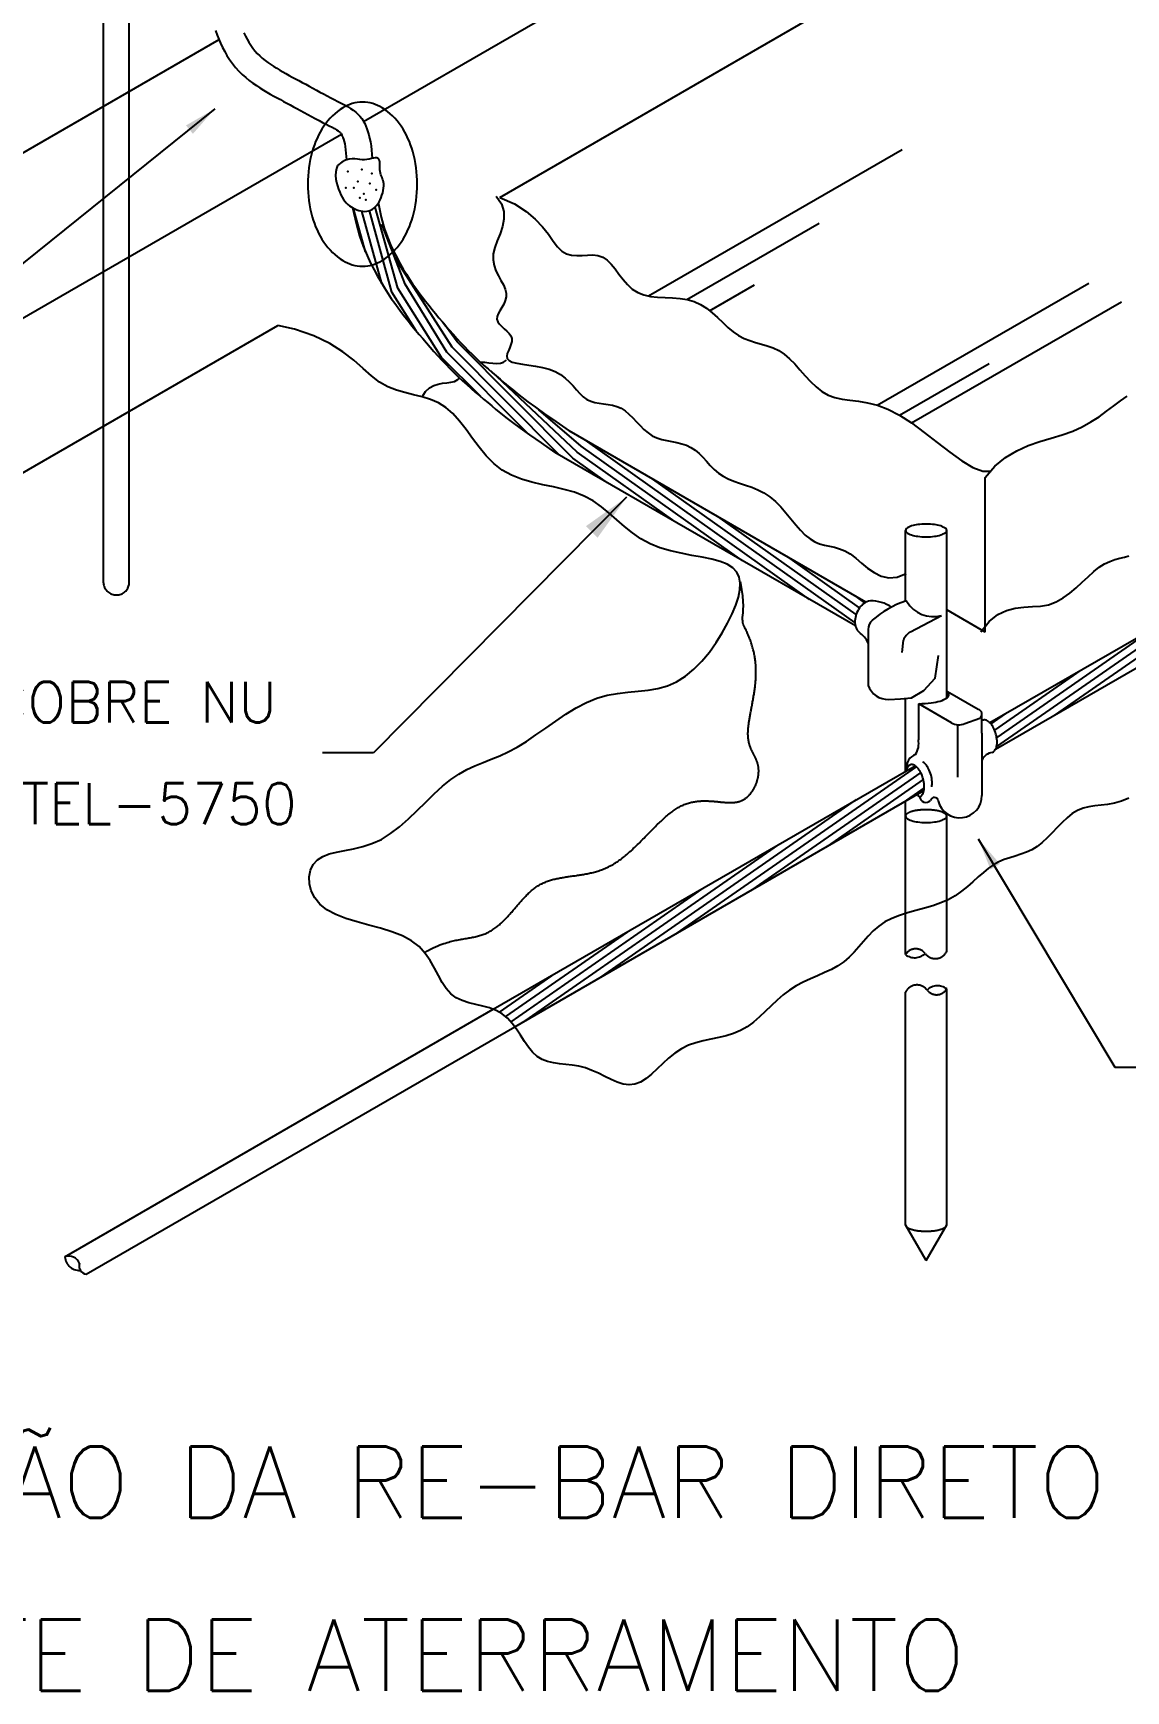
# Model space of a CAD drawing. Header units: millimetres. Extents: x -5802.3 to -5786.5, y -4437.4 to -4416.9.
# Drawn here: x -5796.26 to -5790.89, y -4437.36 to -4429.21 of the extents above; entities that cross this region are included whole.
import ezdxf
from ezdxf.enums import TextEntityAlignment as Align

# ---------------------------------------------------------------- set-up
doc = ezdxf.new("R2010")
doc.units = ezdxf.units.MM
doc.header["$LTSCALE"] = 10
doc.linetypes.add('DASHEDX2', pattern=[1.5, 1, -0.5])
doc.layers.add('Termotécnica', color=7, linetype='Continuous')
doc.styles.add('r140', font='romans.shx')
doc.styles.add('r80', font='romans.shx')

msp = doc.modelspace()

# ---------------------------------------------------------------- linework, layer by layer
at = {"layer": 'Termotécnica', "color": 2}
for p, q in [((-5794.6367, -4429.6412), (-5792.4225, -4428.3628)), ((-5793.9661, -4430.0144), (-5792.4225, -4429.1232)), ((-5796.3278, -4429.8052), (-5795.3471, -4429.239)), ((-5795.3681, -4429.5798), (-5798.4098, -4432.0242)), ((-5797.3056, -4431.1821), (-5794.7455, -4429.704)), ((-5797.3056, -4431.9425), (-5795.0585, -4430.6451)), ((-5791.5816, -4432.1515), (-5791.5816, -4431.3911)), ((-5793.3438, -4431.4888), (-5794.5886, -4432.7443)), ((-5791.9727, -4431.9991), (-5791.9727, -4431.6521)), ((-5791.7701, -4432.4754), (-5791.7701, -4431.6521)), ((-5791.9489, -4432.1504), (-5791.7956, -4432.0699)), ((-5791.5816, -4432.1515), (-5791.7701, -4432.0426)), ((-5792.1564, -4432.1387), (-5792.1564, -4432.4136)), ((-5791.9898, -4432.2516), (-5791.9831, -4432.1916)), ((-5791.9727, -4432.836), (-5791.9727, -4432.4776)), ((-5791.9096, -4432.5036), (-5791.9096, -4432.6806)), ((-5791.7469, -4432.5969), (-5791.9069, -4432.5036)), ((-5791.6151, -4432.532), (-5791.766, -4432.446)), ((-5791.6816, -4432.6014), (-5791.6072, -4432.5742)), ((-5791.5971, -4432.6483), (-5791.5971, -4432.5591)), ((-5791.7169, -4432.6073), (-5791.7169, -4432.865)), ((-5791.5971, -4432.6483), (-5791.5971, -4432.9543)), ((-5794.5886, -4432.7443), (-5794.8386, -4432.7443)), ((-5791.9727, -4433.0562), (-5791.9727, -4432.9826)), ((-5791.6151, -4433.1675), (-5790.9438, -4434.2898)), ((-5790.9438, -4434.2898), (-5790.6938, -4434.2898))]:
    msp.add_line(p, q, dxfattribs=at)
at = {"layer": 'Termotécnica', "color": 1, "linetype": 'DASHEDX2'}
for p, q in [((-5795.7896, -4431.9201), (-5795.7896, -4428.9943)), ((-5795.9154, -4431.91), (-5795.9154, -4429.0513)), ((-5791.9727, -4433.7369), (-5791.9727, -4433.0562)), ((-5791.7701, -4433.7208), (-5791.7701, -4433.0562)), ((-5791.9727, -4435.0653), (-5791.9727, -4433.9217)), ((-5791.7701, -4435.0653), (-5791.7701, -4433.9056)), ((-5796.1051, -4435.2219), (-5793.9991, -4434.0059)), ((-5795.9998, -4435.3077), (-5793.8938, -4434.0918)), ((-5791.8714, -4435.241), (-5791.9727, -4435.0653)), ((-5791.8714, -4435.241), (-5791.7701, -4435.0653))]:
    msp.add_line(p, q, dxfattribs=at)
at = {"layer": 'Termotécnica', "color": 1}
for p, q in [((-5793.236, -4430.4993), (-5791.9898, -4429.7798)), ((-5794.6272, -4430.2816), (-5794.6855, -4430.0685)), ((-5794.4677, -4430.4615), (-5794.5801, -4430.0625)), ((-5794.547, -4430.4383), (-5794.6444, -4430.0822)), ((-5794.4981, -4430.4807), (-5794.6078, -4430.0798)), ((-5794.4314, -4430.4417), (-5794.5461, -4430.1462)), ((-5793.0469, -4430.5165), (-5792.3974, -4430.1414)), ((-5794.2019, -4430.7505), (-5794.4809, -4430.3129)), ((-5794.2529, -4430.8012), (-5794.4677, -4430.4615)), ((-5794.2274, -4430.7759), (-5794.4314, -4430.4417)), ((-5792.9357, -4430.5716), (-5792.7155, -4430.4444)), ((-5792.1112, -4431.0365), (-5791.0719, -4430.4364)), ((-5794.378, -4430.6706), (-5794.4981, -4430.4807)), ((-5791.943, -4431.1235), (-5790.911, -4430.5276)), ((-5794.1764, -4430.7252), (-5794.2419, -4430.635)), ((-5794.061, -4430.9941), (-5794.2529, -4430.8012)), ((-5793.8295, -4431.1759), (-5794.2274, -4430.7759)), ((-5793.6745, -4431.2807), (-5794.2019, -4430.7505)), ((-5793.6083, -4431.2963), (-5794.1764, -4430.7252)), ((-5793.5874, -4431.267), (-5794.0098, -4430.869)), ((-5792.0015, -4431.0854), (-5791.5609, -4430.831)), ((-5793.5666, -4431.2377), (-5793.7753, -4431.0585)), ((-5792.4441, -4431.9911), (-5793.5458, -4431.2083)), ((-5793.1069, -4431.6084), (-5793.5874, -4431.267)), ((-5792.7755, -4431.7997), (-5793.5666, -4431.2377)), ((-5793.4383, -4431.4171), (-5793.6083, -4431.2963)), ((-5792.2214, -4432.1051), (-5793.2144, -4431.3997)), ((-5792.2153, -4432.0654), (-5792.883, -4431.591)), ((-5789.9948, -4431.6941), (-5791.24, -4432.5596)), ((-5792.1987, -4432.033), (-5792.5516, -4431.7824)), ((-5790.3667, -4431.9088), (-5791.5251, -4432.714)), ((-5792.1727, -4432.0074), (-5792.2202, -4431.9737)), ((-5790.7386, -4432.1235), (-5791.5245, -4432.6698)), ((-5791.1104, -4432.3382), (-5791.5348, -4432.6331)), ((-5791.4823, -4432.5529), (-5791.553, -4432.602)), ((-5791.9197, -4432.8131), (-5793.0994, -4433.6331)), ((-5791.8979, -4432.8417), (-5792.7275, -4433.4184)), ((-5791.8851, -4432.8766), (-5792.3556, -4433.2037)), ((-5791.8809, -4432.9175), (-5791.9838, -4432.989)), ((-5792.2153, -4432.9748), (-5793.4712, -4433.8478)), ((-5792.5979, -4433.1969), (-5793.8431, -4434.0625)), ((-5792.9698, -4433.4116), (-5793.913, -4434.0673)), ((-5793.3416, -4433.6263), (-5793.9387, -4434.0414)), ((-5793.7135, -4433.841), (-5793.9701, -4434.0194))]:
    msp.add_line(p, q, dxfattribs=at)
at = {"layer": 'Termotécnica', "color": 3}
for p, q in [((-5792.1672, -4432.0043), (-5793.6254, -4431.1624)), ((-5792.2193, -4432.1209), (-5793.6967, -4431.2679)), ((-5791.558, -4432.5966), (-5789.4551, -4431.3824)), ((-5791.5299, -4432.727), (-5789.3532, -4431.4703)), ((-5793.9991, -4434.0059), (-5791.9256, -4432.8088)), ((-5793.8938, -4434.0918), (-5791.8826, -4432.9306))]:
    msp.add_line(p, q, dxfattribs=at)
for points in [[(-5795.3646, -4429.1937), (-5795.3561, -4429.2168), (-5795.3478, -4429.2373), (-5795.3391, -4429.2573), (-5795.3297, -4429.2773), (-5795.3193, -4429.2974), (-5795.308, -4429.3173), (-5795.2954, -4429.337), (-5795.2816, -4429.3565), (-5795.2664, -4429.3754), (-5795.2502, -4429.3934), (-5795.2333, -4429.4101), (-5795.2161, -4429.4255), (-5795.1987, -4429.4397), (-5795.1812, -4429.453), (-5795.1637, -4429.4653), (-5795.1463, -4429.4767), (-5795.129, -4429.4875), (-5795.112, -4429.4976), (-5795.0952, -4429.5072), (-5795.0785, -4429.5165), (-5795.062, -4429.5254), (-5795.0457, -4429.5341), (-5795.0295, -4429.5426), (-5795.0133, -4429.5512), (-5794.9972, -4429.5598), (-5794.9808, -4429.5687), (-5794.9639, -4429.5779), (-5794.9466, -4429.5874), (-5794.9289, -4429.5972), (-5794.911, -4429.607), (-5794.8927, -4429.6169), (-5794.8743, -4429.6268), (-5794.8557, -4429.6365), (-5794.8377, -4429.6458), (-5794.8207, -4429.6544), (-5794.8052, -4429.6624), (-5794.7912, -4429.6699), (-5794.7791, -4429.6767), (-5794.769, -4429.6828), (-5794.7613, -4429.6881), (-5794.756, -4429.6922), (-5794.7524, -4429.6954), (-5794.7498, -4429.6982), (-5794.7475, -4429.701), (-5794.7454, -4429.7043), (-5794.7431, -4429.7083), (-5794.7406, -4429.7136), (-5794.738, -4429.7205), (-5794.7351, -4429.729), (-5794.7322, -4429.7393), (-5794.7293, -4429.7516), (-5794.7267, -4429.7637)], [(-5795.2247, -4429.2055), (-5795.2171, -4429.2217), (-5795.209, -4429.2373), (-5795.2004, -4429.2524), (-5795.1912, -4429.2669), (-5795.1813, -4429.2808), (-5795.1707, -4429.294), (-5795.1593, -4429.3066), (-5795.1472, -4429.3186), (-5795.1344, -4429.3301), (-5795.1211, -4429.341), (-5795.1073, -4429.3514), (-5795.093, -4429.3614), (-5795.0785, -4429.371), (-5795.0637, -4429.3802), (-5795.0487, -4429.3891), (-5795.0336, -4429.3978), (-5795.0182, -4429.4063), (-5795.0026, -4429.4147), (-5794.9868, -4429.4231), (-5794.9707, -4429.4316), (-5794.9544, -4429.4403), (-5794.9377, -4429.4492), (-5794.9207, -4429.4584), (-5794.9035, -4429.4678), (-5794.8861, -4429.4774), (-5794.8685, -4429.4871), (-5794.8508, -4429.4968), (-5794.8331, -4429.5064), (-5794.8155, -4429.5158), (-5794.7979, -4429.525), (-5794.7806, -4429.5339), (-5794.7635, -4429.5426), (-5794.7469, -4429.5512), (-5794.7308, -4429.5597), (-5794.7155, -4429.5683), (-5794.7011, -4429.5771), (-5794.6877, -4429.5862), (-5794.6754, -4429.5957), (-5794.6644, -4429.6056), (-5794.6546, -4429.6161), (-5794.6458, -4429.6272), (-5794.6381, -4429.6388), (-5794.6312, -4429.6511), (-5794.6252, -4429.6641), (-5794.6198, -4429.6778), (-5794.615, -4429.6922), (-5794.6107, -4429.7076), (-5794.6067, -4429.7239), (-5794.603, -4429.7415), (-5794.5995, -4429.7606)], [(-5794.7267, -4429.7637), (-5794.7205, -4429.8307)], [(-5794.5995, -4429.7606), (-5794.5937, -4429.823)], [(-5794.6893, -4430.0666), (-5794.6887, -4430.0701), (-5794.6731, -4430.1418), (-5794.6561, -4430.203), (-5794.6381, -4430.2552), (-5794.6197, -4430.2996), (-5794.6018, -4430.3375), (-5794.5847, -4430.3713), (-5794.5677, -4430.4026), (-5794.5508, -4430.4321), (-5794.5339, -4430.4598), (-5794.517, -4430.4861), (-5794.5002, -4430.511), (-5794.4835, -4430.5347), (-5794.4668, -4430.5576), (-5794.45, -4430.58), (-5794.4331, -4430.602), (-5794.416, -4430.6238), (-5794.3987, -4430.6454), (-5794.3812, -4430.6668), (-5794.3636, -4430.688), (-5794.3458, -4430.709), (-5794.3277, -4430.73), (-5794.3095, -4430.751), (-5794.2909, -4430.7721), (-5794.2719, -4430.7931), (-5794.2526, -4430.8141), (-5794.2329, -4430.835), (-5794.2128, -4430.8557), (-5794.1923, -4430.8762), (-5794.1715, -4430.8964), (-5794.1504, -4430.9161), (-5794.1293, -4430.9352), (-5794.1084, -4430.9537), (-5794.0875, -4430.9717), (-5794.0669, -4430.9892), (-5794.0465, -4431.0063), (-5794.0264, -4431.0231), (-5794.0065, -4431.0397), (-5793.986, -4431.0568), (-5793.9632, -4431.0755), (-5793.9366, -4431.0967), (-5793.9049, -4431.121), (-5793.8666, -4431.1493), (-5793.8203, -4431.1825), (-5793.7641, -4431.2216), (-5793.6967, -4431.2679)], [(-5794.5645, -4430.0429), (-5794.5639, -4430.0461), (-5794.5497, -4430.1113), (-5794.5348, -4430.1653), (-5794.5193, -4430.2101), (-5794.5035, -4430.2482), (-5794.4878, -4430.2816), (-5794.4722, -4430.3123), (-5794.4568, -4430.3408), (-5794.4414, -4430.3674), (-5794.4262, -4430.3925), (-5794.411, -4430.4162), (-5794.3957, -4430.4389), (-5794.3802, -4430.4607), (-5794.3646, -4430.4821), (-5794.3488, -4430.5032), (-5794.3328, -4430.5241), (-5794.3165, -4430.5449), (-5794.3, -4430.5655), (-5794.2833, -4430.5859), (-5794.2663, -4430.6063), (-5794.2491, -4430.6267), (-5794.2317, -4430.647), (-5794.214, -4430.6673), (-5794.1961, -4430.6875), (-5794.178, -4430.7076), (-5794.1596, -4430.7276), (-5794.1411, -4430.7473), (-5794.1222, -4430.7667), (-5794.1032, -4430.7858), (-5794.0839, -4430.8044), (-5794.0644, -4430.8227), (-5794.0447, -4430.8405), (-5794.0249, -4430.858), (-5794.005, -4430.8752), (-5793.985, -4430.8921), (-5793.965, -4430.9089), (-5793.945, -4430.9256), (-5793.9251, -4430.9422), (-5793.905, -4430.959), (-5793.8833, -4430.9768), (-5793.8584, -4430.9966), (-5793.8285, -4431.0196), (-5793.792, -4431.0466), (-5793.747, -4431.0787), (-5793.6921, -4431.117), (-5793.6254, -4431.1624)]]:
    msp.add_lwpolyline(points, dxfattribs=at)
at = {"layer": 'Termotécnica', "color": 1}
msp.add_lwpolyline([(-5794.6419, -4429.5465, 0.139889), (-5794.7385, -4429.5741, 0.107118), (-5794.8319, -4429.6646, 0.079812), (-5794.8889, -4429.7892, 0.067459), (-5794.9106, -4429.9496, 0.067459), (-5794.8889, -4430.11, 0.079812), (-5794.8319, -4430.2347, 0.107118), (-5794.7385, -4430.3252, 0.139889), (-5794.6419, -4430.3527, 0.139889), (-5794.5453, -4430.3252, 0.107118), (-5794.4519, -4430.2347, 0.079812), (-5794.3949, -4430.11, 0.067459), (-5794.3732, -4429.9496, 0.067459), (-5794.3949, -4429.7892, 0.079812), (-5794.4519, -4429.6646, 0.107118), (-5794.5453, -4429.5741, 0.139889)], format="xyb", close=True, dxfattribs=at)
at = {"layer": 'Termotécnica', "color": 2}
for points in [[(-5794.7644, -4429.8577), (-5794.7703, -4429.8732), (-5794.7733, -4429.8898), (-5794.7739, -4429.907), (-5794.7724, -4429.9244), (-5794.7692, -4429.9418), (-5794.7647, -4429.9586), (-5794.7594, -4429.9746), (-5794.7536, -4429.9893), (-5794.7477, -4430.0025), (-5794.7416, -4430.0142), (-5794.7353, -4430.0245), (-5794.7287, -4430.0337), (-5794.7217, -4430.0418), (-5794.7144, -4430.049), (-5794.7065, -4430.0555), (-5794.6981, -4430.0613), (-5794.6891, -4430.0667), (-5794.6796, -4430.0714), (-5794.6698, -4430.0755), (-5794.6598, -4430.0789), (-5794.6497, -4430.0814), (-5794.6396, -4430.083), (-5794.6297, -4430.0835), (-5794.6202, -4430.0828), (-5794.6111, -4430.081), (-5794.6025, -4430.0779), (-5794.5943, -4430.0737), (-5794.5867, -4430.0684), (-5794.5794, -4430.0619), (-5794.5727, -4430.0544), (-5794.5664, -4430.0459), (-5794.5606, -4430.0365), (-5794.5552, -4430.0261), (-5794.5504, -4430.0151), (-5794.5462, -4430.0036), (-5794.5427, -4429.992), (-5794.54, -4429.9804), (-5794.5382, -4429.9692), (-5794.5373, -4429.9586), (-5794.5374, -4429.9487), (-5794.5385, -4429.9399), (-5794.5404, -4429.932), (-5794.543, -4429.9246), (-5794.5458, -4429.9175), (-5794.5488, -4429.9105), (-5794.5516, -4429.9033), (-5794.5539, -4429.8958), (-5794.5556, -4429.8875), (-5794.5564, -4429.8784), (-5794.5567, -4429.8688), (-5794.5567, -4429.8591), (-5794.5568, -4429.8496), (-5794.5574, -4429.8409), (-5794.5588, -4429.8332), (-5794.5614, -4429.8271), (-5794.5655, -4429.8229), (-5794.5714, -4429.8209), (-5794.5789, -4429.8207), (-5794.5877, -4429.8218), (-5794.5976, -4429.8238), (-5794.6084, -4429.826), (-5794.6198, -4429.828), (-5794.6316, -4429.8294), (-5794.6434, -4429.8295), (-5794.6552, -4429.8282), (-5794.6672, -4429.8263), (-5794.6798, -4429.8246), (-5794.6933, -4429.8244), (-5794.7082, -4429.8265), (-5794.7247, -4429.8321), (-5794.7434, -4429.8422), (-5794.7644, -4429.8577)], [(-5793.9847, -4430.0087), (-5793.959, -4430.0467), (-5793.9473, -4430.0845), (-5793.9466, -4430.1218), (-5793.9538, -4430.1584), (-5793.9657, -4430.194), (-5793.9794, -4430.2284), (-5793.9916, -4430.2613), (-5793.9993, -4430.2925), (-5794.0002, -4430.3219), (-5793.9951, -4430.3495), (-5793.9858, -4430.3754), (-5793.974, -4430.3998), (-5793.9613, -4430.4228), (-5793.9494, -4430.4446), (-5793.94, -4430.4654), (-5793.9349, -4430.4852), (-5793.9351, -4430.5042), (-5793.9398, -4430.5223), (-5793.9476, -4430.5397), (-5793.9569, -4430.5563), (-5793.9663, -4430.572), (-5793.9744, -4430.5868), (-5793.9798, -4430.6008), (-5793.981, -4430.6139), (-5793.977, -4430.6262), (-5793.9687, -4430.6379), (-5793.9576, -4430.6492), (-5793.945, -4430.6603), (-5793.9323, -4430.6716), (-5793.9209, -4430.6833), (-5793.9122, -4430.6956), (-5793.9076, -4430.7089), (-5793.9079, -4430.7231), (-5793.9121, -4430.738), (-5793.9183, -4430.7532), (-5793.9249, -4430.7682), (-5793.9302, -4430.7825), (-5793.9326, -4430.7957), (-5793.9303, -4430.8073), (-5793.9217, -4430.8169), (-5793.9056, -4430.8243), (-5793.883, -4430.8299), (-5793.8554, -4430.8346), (-5793.8242, -4430.8391), (-5793.7911, -4430.8442), (-5793.7576, -4430.8506), (-5793.725, -4430.8591), (-5793.695, -4430.8705), (-5793.6687, -4430.8852), (-5793.6458, -4430.9025), (-5793.6254, -4430.9215), (-5793.6071, -4430.9412), (-5793.5899, -4430.9607), (-5793.5733, -4430.9789), (-5793.5565, -4430.9949), (-5793.5389, -4431.0077), (-5793.5198, -4431.0167), (-5793.4995, -4431.0227), (-5793.4782, -4431.0265), (-5793.4565, -4431.0293), (-5793.4344, -4431.0321), (-5793.4126, -4431.036), (-5793.3911, -4431.0419), (-5793.3705, -4431.0509), (-5793.3509, -4431.0638), (-5793.3321, -4431.0798), (-5793.3138, -4431.0979), (-5793.2956, -4431.1172), (-5793.2772, -4431.1367), (-5793.2582, -4431.1554), (-5793.2383, -4431.1722), (-5793.2172, -4431.1863), (-5793.1946, -4431.1969), (-5793.1708, -4431.2046), (-5793.1463, -4431.2105), (-5793.1215, -4431.2153), (-5793.0967, -4431.2201), (-5793.0725, -4431.2258), (-5793.0492, -4431.2333), (-5793.0272, -4431.2436), (-5793.0068, -4431.2573), (-5792.9877, -4431.2738), (-5792.9692, -4431.2924), (-5792.951, -4431.3121), (-5792.9324, -4431.3321), (-5792.9129, -4431.3516), (-5792.892, -4431.3697), (-5792.8692, -4431.3855), (-5792.844, -4431.3986), (-5792.8169, -4431.4096), (-5792.7883, -4431.4194), (-5792.7586, -4431.4291), (-5792.7285, -4431.4396), (-5792.6983, -4431.452), (-5792.6685, -4431.4672), (-5792.6396, -4431.4861), (-5792.6121, -4431.5094), (-5792.5858, -4431.5361), (-5792.5605, -4431.5649), (-5792.5359, -4431.5945), (-5792.5121, -4431.6235), (-5792.4886, -4431.6506), (-5792.4653, -4431.6745), (-5792.4421, -4431.6938), (-5792.4187, -4431.7076), (-5792.3951, -4431.7171), (-5792.3712, -4431.7238), (-5792.3469, -4431.7291), (-5792.3221, -4431.7346), (-5792.2969, -4431.7418), (-5792.2711, -4431.7523), (-5792.2446, -4431.7676), (-5792.2174, -4431.7884), (-5792.189, -4431.8125), (-5792.159, -4431.8371), (-5792.127, -4431.8592), (-5792.0925, -4431.8759), (-5792.0552, -4431.8842), (-5792.0144, -4431.8812), (-5791.9699, -4431.8639)], [(-5793.9661, -4430.0144), (-5793.8949, -4430.0471), (-5793.8378, -4430.0833), (-5793.7926, -4430.1214), (-5793.7569, -4430.1596), (-5793.7283, -4430.1961), (-5793.7046, -4430.2293), (-5793.6833, -4430.2573), (-5793.6621, -4430.2786), (-5793.6391, -4430.2918), (-5793.6144, -4430.2984), (-5793.5885, -4430.3003), (-5793.5621, -4430.2995), (-5793.5356, -4430.2979), (-5793.5096, -4430.2976), (-5793.4846, -4430.3004), (-5793.4613, -4430.3084), (-5793.4398, -4430.3228), (-5793.4198, -4430.3427), (-5793.4006, -4430.3663), (-5793.3812, -4430.392), (-5793.3612, -4430.4182), (-5793.3396, -4430.4431), (-5793.3158, -4430.4652), (-5793.2891, -4430.4826), (-5793.259, -4430.4944), (-5793.2261, -4430.5014), (-5793.191, -4430.5051), (-5793.1546, -4430.507), (-5793.1177, -4430.5086), (-5793.081, -4430.5113), (-5793.0453, -4430.5167), (-5793.0115, -4430.5262), (-5792.98, -4430.5408), (-5792.9506, -4430.5598), (-5792.9229, -4430.5818), (-5792.8964, -4430.6056), (-5792.8707, -4430.6299), (-5792.8453, -4430.6535), (-5792.8197, -4430.6752), (-5792.7935, -4430.6936), (-5792.7663, -4430.7078), (-5792.7383, -4430.7189), (-5792.7098, -4430.7278), (-5792.681, -4430.736), (-5792.6522, -4430.7446), (-5792.6237, -4430.7548), (-5792.5957, -4430.768), (-5792.5686, -4430.7853), (-5792.5424, -4430.8075), (-5792.5168, -4430.8336), (-5792.4914, -4430.862), (-5792.4659, -4430.8913), (-5792.4397, -4430.92), (-5792.4124, -4430.9465), (-5792.3836, -4430.9694), (-5792.3529, -4430.987), (-5792.3198, -4430.9987), (-5792.2841, -4431.006), (-5792.2456, -4431.0111), (-5792.2041, -4431.0164), (-5792.1593, -4431.0241), (-5792.111, -4431.0365), (-5792.0589, -4431.0559), (-5792.0029, -4431.0845), (-5791.943, -4431.1235), (-5791.8806, -4431.1697), (-5791.8175, -4431.219), (-5791.7555, -4431.2669), (-5791.6961, -4431.3093), (-5791.6413, -4431.342), (-5791.5926, -4431.3605), (-5791.5519, -4431.3608)], [(-5790.8749, -4432.9687), (-5790.911, -4432.9834), (-5790.9456, -4432.993), (-5790.979, -4432.9989), (-5791.0111, -4433.0028), (-5791.0419, -4433.0061), (-5791.0715, -4433.0104), (-5791.0999, -4433.0172), (-5791.1272, -4433.028), (-5791.1534, -4433.0439), (-5791.1787, -4433.0642), (-5791.2034, -4433.0874), (-5791.2277, -4433.1125), (-5791.2519, -4433.1382), (-5791.2762, -4433.1631), (-5791.3008, -4433.1861), (-5791.3261, -4433.2059), (-5791.352, -4433.2217), (-5791.3786, -4433.234), (-5791.4057, -4433.244), (-5791.4329, -4433.2526), (-5791.4601, -4433.261), (-5791.4872, -4433.2702), (-5791.5138, -4433.2811), (-5791.5397, -4433.2949), (-5791.565, -4433.3123), (-5791.59, -4433.3326), (-5791.6151, -4433.3551), (-5791.641, -4433.3787), (-5791.6682, -4433.4026), (-5791.6971, -4433.4258), (-5791.7283, -4433.4476), (-5791.7623, -4433.4669), (-5791.7995, -4433.4832), (-5791.839, -4433.497), (-5791.88, -4433.5092), (-5791.9215, -4433.5206), (-5791.9626, -4433.5323), (-5792.0023, -4433.5449), (-5792.0398, -4433.5594), (-5792.074, -4433.5766), (-5792.1043, -4433.5972), (-5792.1314, -4433.6205), (-5792.1561, -4433.6458), (-5792.1793, -4433.6723), (-5792.202, -4433.6989), (-5792.2251, -4433.7251), (-5792.2494, -4433.7498), (-5792.2758, -4433.7723), (-5792.3051, -4433.7921), (-5792.3367, -4433.8095), (-5792.3702, -4433.8256), (-5792.4049, -4433.8409), (-5792.4401, -4433.8564), (-5792.4753, -4433.8728), (-5792.5098, -4433.891), (-5792.5429, -4433.9117), (-5792.5743, -4433.9354), (-5792.6043, -4433.9615), (-5792.6333, -4433.9889), (-5792.662, -4434.0166), (-5792.6908, -4434.0436), (-5792.7203, -4434.0689), (-5792.751, -4434.0915), (-5792.7833, -4434.1104), (-5792.8177, -4434.1249), (-5792.8538, -4434.136), (-5792.891, -4434.1448), (-5792.9288, -4434.1526), (-5792.9665, -4434.1608), (-5793.0037, -4434.1704), (-5793.0398, -4434.1829), (-5793.0742, -4434.1994), (-5793.1065, -4434.2206), (-5793.137, -4434.2455), (-5793.1661, -4434.2722), (-5793.194, -4434.2991), (-5793.2213, -4434.3244), (-5793.2482, -4434.3466), (-5793.2752, -4434.3638), (-5793.3027, -4434.3743), (-5793.3309, -4434.3771), (-5793.3599, -4434.3731), (-5793.3896, -4434.3638), (-5793.42, -4434.351), (-5793.4508, -4434.336), (-5793.4822, -4434.3205), (-5793.514, -4434.3061), (-5793.5461, -4434.2942), (-5793.5784, -4434.2861), (-5793.6107, -4434.2809), (-5793.6426, -4434.2772), (-5793.6737, -4434.2739), (-5793.7037, -4434.2695), (-5793.7322, -4434.263), (-5793.759, -4434.2529), (-5793.7835, -4434.2379), (-5793.8058, -4434.2173), (-5793.8263, -4434.1921), (-5793.8458, -4434.1637), (-5793.8651, -4434.1337), (-5793.885, -4434.1036), (-5793.9062, -4434.0749), (-5793.9295, -4434.0489), (-5793.9557, -4434.0274), (-5793.9851, -4434.0111), (-5794.0172, -4433.9991), (-5794.0509, -4433.9899), (-5794.0851, -4433.9818), (-5794.119, -4433.9732), (-5794.1514, -4433.9627), (-5794.1814, -4433.9487), (-5794.2079, -4433.9295), (-5794.2305, -4433.9042), (-5794.2502, -4433.8737), (-5794.2687, -4433.8396), (-5794.2877, -4433.8035), (-5794.3088, -4433.7667), (-5794.3336, -4433.731), (-5794.3637, -4433.6978), (-5794.4009, -4433.6685), (-5794.446, -4433.6444), (-5794.4975, -4433.6245), (-5794.5532, -4433.6074), (-5794.6108, -4433.5918), (-5794.6682, -4433.5764), (-5794.7231, -4433.5597), (-5794.7732, -4433.5405), (-5794.8164, -4433.5173), (-5794.8508, -4433.4893), (-5794.8764, -4433.4576), (-5794.8935, -4433.4235), (-5794.9024, -4433.3887), (-5794.9036, -4433.3545), (-5794.8973, -4433.3226), (-5794.884, -4433.2943), (-5794.8639, -4433.2712), (-5794.8374, -4433.2542), (-5794.8055, -4433.2421), (-5794.769, -4433.233), (-5794.7288, -4433.2252), (-5794.6858, -4433.2169), (-5794.641, -4433.2061), (-5794.5952, -4433.1912), (-5794.5493, -4433.1704), (-5794.504, -4433.1423), (-5794.4596, -4433.1082), (-5794.416, -4433.0699), (-5794.373, -4433.0291), (-5794.3308, -4432.9877), (-5794.2892, -4432.9473), (-5794.2483, -4432.9097), (-5794.2079, -4432.8768), (-5794.1681, -4432.8497), (-5794.1286, -4432.8276), (-5794.089, -4432.8089), (-5794.0492, -4432.7923), (-5794.0088, -4432.7762), (-5793.9675, -4432.7592), (-5793.9252, -4432.7398), (-5793.8815, -4432.7166), (-5793.8362, -4432.6887), (-5793.7894, -4432.657), (-5793.7413, -4432.6232), (-5793.6923, -4432.5888), (-5793.6424, -4432.5553), (-5793.5918, -4432.5244), (-5793.5409, -4432.4976), (-5793.4897, -4432.4764), (-5793.4385, -4432.4619), (-5793.3876, -4432.4527), (-5793.337, -4432.4467), (-5793.2871, -4432.442), (-5793.2381, -4432.4366), (-5793.19, -4432.4285), (-5793.1432, -4432.4158), (-5793.0979, -4432.3964), (-5793.0543, -4432.369), (-5793.0127, -4432.3344), (-5792.9734, -4432.2943), (-5792.9369, -4432.25), (-5792.9034, -4432.203), (-5792.8734, -4432.1549), (-5792.8471, -4432.1072), (-5792.8249, -4432.0613), (-5792.8071, -4432.0185), (-5792.7944, -4431.9791), (-5792.787, -4431.9432), (-5792.7856, -4431.9108), (-5792.7905, -4431.882), (-5792.8023, -4431.857), (-5792.8215, -4431.8356), (-5792.8486, -4431.8181), (-5792.8837, -4431.8043), (-5792.9255, -4431.7932), (-5792.9725, -4431.7836), (-5793.023, -4431.7744), (-5793.0754, -4431.7643), (-5793.1283, -4431.7522), (-5793.1798, -4431.737), (-5793.2285, -4431.7173), (-5793.2732, -4431.6925), (-5793.3145, -4431.6636), (-5793.3536, -4431.632), (-5793.3914, -4431.5991), (-5793.4291, -4431.5663), (-5793.4677, -4431.5351), (-5793.5083, -4431.5068), (-5793.552, -4431.483), (-5793.5996, -4431.4645), (-5793.6502, -4431.4502), (-5793.7027, -4431.4383), (-5793.7561, -4431.4271), (-5793.8092, -4431.4149), (-5793.8609, -4431.4), (-5793.9101, -4431.3808), (-5793.9557, -4431.3555), (-5793.9969, -4431.3231), (-5794.0343, -4431.2848), (-5794.0688, -4431.2428), (-5794.1015, -4431.1991), (-5794.1331, -4431.1556), (-5794.1648, -4431.1145), (-5794.1973, -4431.0776), (-5794.2317, -4431.0471), (-5794.2686, -4431.0243), (-5794.3077, -4431.0076), (-5794.3486, -4430.9952), (-5794.3905, -4430.9848), (-5794.433, -4430.9745), (-5794.4754, -4430.962), (-5794.5174, -4430.9454), (-5794.5582, -4430.9226), (-5794.5979, -4430.8921), (-5794.6391, -4430.8556), (-5794.6849, -4430.8153), (-5794.7385, -4430.7736), (-5794.8028, -4430.7327), (-5794.8812, -4430.6949), (-5794.9767, -4430.6625), (-5795.0585, -4430.6451)], [(-5794.0612, -4430.8256), (-5794.0592, -4430.8253), (-5794.0405, -4430.8254), (-5794.0211, -4430.8272), (-5794.0015, -4430.8294), (-5793.9824, -4430.8306), (-5793.9643, -4430.8295), (-5793.948, -4430.8248), (-5793.9339, -4430.8151)], [(-5794.3486, -4430.9952), (-5794.3315, -4430.9684), (-5794.3124, -4430.9502), (-5794.2919, -4430.9386), (-5794.2706, -4430.932), (-5794.2491, -4430.9285), (-5794.2279, -4430.9263), (-5794.2078, -4430.9237), (-5794.1893, -4430.9189), (-5794.1729, -4430.9106), (-5794.1638, -4430.9036)], [(-5791.5816, -4431.3911), (-5791.5334, -4431.3358), (-5791.4812, -4431.2929), (-5791.4262, -4431.26), (-5791.3695, -4431.2349), (-5791.3124, -4431.2151), (-5791.2562, -4431.1982), (-5791.2019, -4431.1821), (-5791.1509, -4431.1643), (-5791.1041, -4431.143), (-5791.0611, -4431.1187), (-5791.0214, -4431.0927), (-5790.9844, -4431.0658), (-5790.9494, -4431.0394), (-5790.916, -4431.0143), (-5790.8834, -4430.9918)], [(-5791.6021, -4432.1503), (-5791.5613, -4432.0996), (-5791.5193, -4432.0656), (-5791.4766, -4432.0447), (-5791.4336, -4432.0335), (-5791.391, -4432.0285), (-5791.3492, -4432.0264), (-5791.3085, -4432.0236), (-5791.2697, -4432.0168), (-5791.2329, -4432.0033), (-5791.1982, -4431.9839), (-5791.1652, -4431.9602), (-5791.1339, -4431.9338), (-5791.1039, -4431.9062), (-5791.0752, -4431.8792), (-5791.0474, -4431.8542), (-5791.0204, -4431.833), (-5790.9939, -4431.8165), (-5790.9682, -4431.8043), (-5790.9434, -4431.7953), (-5790.9194, -4431.7885), (-5790.8967, -4431.7827), (-5790.8751, -4431.7771)], [(-5794.3369, -4433.7274), (-5794.322, -4433.7186), (-5794.3082, -4433.711), (-5794.2953, -4433.7044), (-5794.2833, -4433.6987), (-5794.2721, -4433.6939), (-5794.2617, -4433.6896), (-5794.2519, -4433.686), (-5794.2427, -4433.6828), (-5794.234, -4433.68), (-5794.2257, -4433.6774), (-5794.2178, -4433.6751), (-5794.2103, -4433.6731), (-5794.2031, -4433.6712), (-5794.1961, -4433.6696), (-5794.1892, -4433.668), (-5794.1825, -4433.6666), (-5794.1758, -4433.6653), (-5794.1692, -4433.664), (-5794.1626, -4433.6628), (-5794.1561, -4433.6616), (-5794.1497, -4433.6605), (-5794.1433, -4433.6594), (-5794.137, -4433.6583), (-5794.1307, -4433.6572), (-5794.1245, -4433.6562), (-5794.1184, -4433.6551), (-5794.1123, -4433.654), (-5794.1063, -4433.6529), (-5794.1004, -4433.6518), (-5794.0945, -4433.6506), (-5794.0887, -4433.6493), (-5794.083, -4433.6481), (-5794.0773, -4433.6467), (-5794.0717, -4433.6452), (-5794.0662, -4433.6437), (-5794.0607, -4433.6421), (-5794.0553, -4433.6404), (-5794.05, -4433.6386), (-5794.0447, -4433.6366), (-5794.0395, -4433.6346), (-5794.0344, -4433.6324), (-5794.0294, -4433.6301), (-5794.0244, -4433.6277), (-5794.0194, -4433.6252), (-5794.0146, -4433.6225), (-5794.0098, -4433.6197), (-5794.0051, -4433.6168), (-5794.0004, -4433.6138), (-5793.9958, -4433.6107), (-5793.9912, -4433.6075), (-5793.9867, -4433.6042), (-5793.9823, -4433.6008), (-5793.9779, -4433.5973), (-5793.9735, -4433.5937), (-5793.9692, -4433.59), (-5793.9649, -4433.5863), (-5793.9607, -4433.5824), (-5793.9565, -4433.5785), (-5793.9524, -4433.5746), (-5793.9482, -4433.5705), (-5793.9442, -4433.5664), (-5793.9401, -4433.5623), (-5793.9361, -4433.5581), (-5793.9321, -4433.5538), (-5793.9281, -4433.5496), (-5793.9242, -4433.5452), (-5793.9202, -4433.5409), (-5793.9163, -4433.5365), (-5793.9124, -4433.5321), (-5793.9086, -4433.5276), (-5793.9047, -4433.5232), (-5793.9009, -4433.5187), (-5793.897, -4433.5142), (-5793.8932, -4433.5097), (-5793.8893, -4433.5053), (-5793.8855, -4433.5008), (-5793.8817, -4433.4963), (-5793.8779, -4433.4919), (-5793.874, -4433.4874), (-5793.8702, -4433.483), (-5793.8663, -4433.4786), (-5793.8625, -4433.4742), (-5793.8586, -4433.4699), (-5793.8547, -4433.4656), (-5793.8508, -4433.4614), (-5793.8469, -4433.4572), (-5793.843, -4433.453), (-5793.839, -4433.4489), (-5793.835, -4433.4449), (-5793.831, -4433.4409), (-5793.827, -4433.437), (-5793.8229, -4433.4331), (-5793.8188, -4433.4293), (-5793.8147, -4433.4257), (-5793.8105, -4433.4221), (-5793.8063, -4433.4185), (-5793.8021, -4433.4151), (-5793.7978, -4433.4118), (-5793.7935, -4433.4086), (-5793.7891, -4433.4054), (-5793.7847, -4433.4024), (-5793.7802, -4433.3995), (-5793.7757, -4433.3967), (-5793.7711, -4433.394), (-5793.7665, -4433.3914), (-5793.7618, -4433.3889), (-5793.7571, -4433.3866), (-5793.7523, -4433.3843), (-5793.7475, -4433.3822), (-5793.7426, -4433.3801), (-5793.7377, -4433.3781), (-5793.7327, -4433.3763), (-5793.7277, -4433.3745), (-5793.7227, -4433.3728), (-5793.7175, -4433.3712), (-5793.7124, -4433.3697), (-5793.7072, -4433.3683), (-5793.702, -4433.3669), (-5793.6967, -4433.3656), (-5793.6914, -4433.3644), (-5793.6861, -4433.3632), (-5793.6807, -4433.3621), (-5793.6753, -4433.361), (-5793.6698, -4433.36), (-5793.6643, -4433.359), (-5793.6588, -4433.358), (-5793.6533, -4433.3571), (-5793.6477, -4433.3562), (-5793.6421, -4433.3554), (-5793.6365, -4433.3545), (-5793.6309, -4433.3537), (-5793.6252, -4433.3529), (-5793.6195, -4433.3521), (-5793.6138, -4433.3513), (-5793.608, -4433.3505), (-5793.6023, -4433.3497), (-5793.5965, -4433.3489), (-5793.5907, -4433.348), (-5793.5849, -4433.3472), (-5793.5791, -4433.3463), (-5793.5733, -4433.3454), (-5793.5675, -4433.3445), (-5793.5616, -4433.3435), (-5793.5558, -4433.3426), (-5793.5499, -4433.3415), (-5793.544, -4433.3404), (-5793.5381, -4433.3393), (-5793.5323, -4433.3381), (-5793.5264, -4433.3369), (-5793.5205, -4433.3356), (-5793.5146, -4433.3342), (-5793.5087, -4433.3327), (-5793.5029, -4433.3312), (-5793.497, -4433.3296), (-5793.4911, -4433.3279), (-5793.4852, -4433.3261), (-5793.4794, -4433.3243), (-5793.4735, -4433.3223), (-5793.4677, -4433.3202), (-5793.4619, -4433.318), (-5793.456, -4433.3158), (-5793.4502, -4433.3134), (-5793.4444, -4433.3109), (-5793.4387, -4433.3082), (-5793.4329, -4433.3055), (-5793.4271, -4433.3026), (-5793.4214, -4433.2996), (-5793.4157, -4433.2965), (-5793.41, -4433.2932), (-5793.4044, -4433.2898), (-5793.3987, -4433.2863), (-5793.3931, -4433.2827), (-5793.3875, -4433.2789), (-5793.3819, -4433.2751), (-5793.3763, -4433.2711), (-5793.3707, -4433.267), (-5793.3652, -4433.2628), (-5793.3597, -4433.2585), (-5793.3542, -4433.2541), (-5793.3487, -4433.2496), (-5793.3432, -4433.2451), (-5793.3378, -4433.2404), (-5793.3324, -4433.2357), (-5793.327, -4433.2309), (-5793.3216, -4433.226), (-5793.3162, -4433.2211), (-5793.3108, -4433.2161), (-5793.3055, -4433.2111), (-5793.3001, -4433.206), (-5793.2948, -4433.2009), (-5793.2895, -4433.1957), (-5793.2842, -4433.1905), (-5793.2789, -4433.1853), (-5793.2737, -4433.18), (-5793.2684, -4433.1747), (-5793.2632, -4433.1694), (-5793.258, -4433.1641), (-5793.2528, -4433.1588), (-5793.2476, -4433.1535), (-5793.2424, -4433.1482), (-5793.2372, -4433.1429), (-5793.232, -4433.1376), (-5793.2269, -4433.1324), (-5793.2217, -4433.1271), (-5793.2166, -4433.1219), (-5793.2114, -4433.1167), (-5793.2063, -4433.1116), (-5793.2012, -4433.1065), (-5793.1961, -4433.1014), (-5793.191, -4433.0964), (-5793.1859, -4433.0915), (-5793.1808, -4433.0866), (-5793.1757, -4433.0818), (-5793.1707, -4433.077), (-5793.1656, -4433.0723), (-5793.1605, -4433.0677), (-5793.1555, -4433.0632), (-5793.1504, -4433.0588), (-5793.1454, -4433.0545), (-5793.1404, -4433.0503), (-5793.1353, -4433.0461), (-5793.1303, -4433.0421), (-5793.1253, -4433.0382), (-5793.1202, -4433.0344), (-5793.1152, -4433.0308), (-5793.1102, -4433.0272), (-5793.1052, -4433.0238), (-5793.1002, -4433.0206), (-5793.0952, -4433.0174), (-5793.0902, -4433.0144), (-5793.0851, -4433.0116), (-5793.0801, -4433.0088), (-5793.0751, -4433.0063), (-5793.0701, -4433.0039), (-5793.0651, -4433.0016), (-5793.0601, -4432.9995), (-5793.0551, -4432.9975), (-5793.0502, -4432.9956), (-5793.0452, -4432.9939), (-5793.0402, -4432.9923), (-5793.0352, -4432.9908), (-5793.0303, -4432.9895), (-5793.0253, -4432.9882), (-5793.0204, -4432.9871), (-5793.0154, -4432.9861), (-5793.0105, -4432.9852), (-5793.0056, -4432.9844), (-5793.0007, -4432.9838), (-5792.9958, -4432.9832), (-5792.9909, -4432.9826), (-5792.9861, -4432.9822), (-5792.9812, -4432.9819), (-5792.9764, -4432.9816), (-5792.9716, -4432.9814), (-5792.9668, -4432.9813), (-5792.962, -4432.9813), (-5792.9573, -4432.9813), (-5792.9525, -4432.9814), (-5792.9478, -4432.9815), (-5792.9431, -4432.9816), (-5792.9384, -4432.9819), (-5792.9338, -4432.9821), (-5792.9292, -4432.9824), (-5792.9246, -4432.9827), (-5792.92, -4432.9831), (-5792.9155, -4432.9834), (-5792.911, -4432.9838), (-5792.9065, -4432.9843), (-5792.902, -4432.9847), (-5792.8976, -4432.9851), (-5792.8932, -4432.9855), (-5792.8888, -4432.986), (-5792.8845, -4432.9864), (-5792.8802, -4432.9868), (-5792.8759, -4432.9872), (-5792.8717, -4432.9876), (-5792.8675, -4432.988), (-5792.8634, -4432.9883), (-5792.8592, -4432.9886), (-5792.8552, -4432.9889), (-5792.8511, -4432.9892), (-5792.8471, -4432.9894), (-5792.8432, -4432.9895), (-5792.8392, -4432.9896), (-5792.8354, -4432.9897), (-5792.8315, -4432.9896), (-5792.8277, -4432.9896), (-5792.824, -4432.9894), (-5792.8203, -4432.9892), (-5792.8166, -4432.9889), (-5792.813, -4432.9886), (-5792.8095, -4432.9881), (-5792.806, -4432.9876), (-5792.8025, -4432.987), (-5792.7991, -4432.9863), (-5792.7957, -4432.9855), (-5792.7924, -4432.9846), (-5792.7892, -4432.9836), (-5792.786, -4432.9825), (-5792.7828, -4432.9814), (-5792.7797, -4432.9801), (-5792.7767, -4432.9787), (-5792.7737, -4432.9773), (-5792.7707, -4432.9758), (-5792.7678, -4432.9742), (-5792.765, -4432.9725), (-5792.7622, -4432.9707), (-5792.7595, -4432.9688), (-5792.7568, -4432.9669), (-5792.7542, -4432.9649), (-5792.7516, -4432.9628), (-5792.7491, -4432.9607), (-5792.7467, -4432.9585), (-5792.7443, -4432.9562), (-5792.7419, -4432.9538), (-5792.7396, -4432.9514), (-5792.7374, -4432.949), (-5792.7352, -4432.9464), (-5792.7331, -4432.9439), (-5792.731, -4432.9413), (-5792.729, -4432.9386), (-5792.727, -4432.9359), (-5792.7251, -4432.9331), (-5792.7233, -4432.9303), (-5792.7215, -4432.9275), (-5792.7197, -4432.9246), (-5792.718, -4432.9217), (-5792.7164, -4432.9187), (-5792.7148, -4432.9157), (-5792.7133, -4432.9127), (-5792.7119, -4432.9097), (-5792.7105, -4432.9066), (-5792.7091, -4432.9036), (-5792.7078, -4432.9005), (-5792.7066, -4432.8974), (-5792.7054, -4432.8942), (-5792.7043, -4432.8911), (-5792.7033, -4432.8879), (-5792.7023, -4432.8848), (-5792.7013, -4432.8816), (-5792.7005, -4432.8785), (-5792.6996, -4432.8753), (-5792.6989, -4432.8721), (-5792.6982, -4432.869), (-5792.6975, -4432.8658), (-5792.6969, -4432.8627), (-5792.6964, -4432.8595), (-5792.6959, -4432.8564), (-5792.6955, -4432.8533), (-5792.6952, -4432.8502), (-5792.6949, -4432.8472), (-5792.6946, -4432.8441), (-5792.6945, -4432.8411), (-5792.6943, -4432.8381), (-5792.6943, -4432.8352), (-5792.6943, -4432.8322), (-5792.6944, -4432.8293), (-5792.6945, -4432.8265), (-5792.6947, -4432.8236), (-5792.6949, -4432.8208), (-5792.6952, -4432.8181), (-5792.6956, -4432.8154), (-5792.696, -4432.8127), (-5792.6964, -4432.81), (-5792.6969, -4432.8074), (-5792.6975, -4432.8048), (-5792.6981, -4432.8023), (-5792.6988, -4432.7997), (-5792.6995, -4432.7972), (-5792.7002, -4432.7948), (-5792.701, -4432.7923), (-5792.7018, -4432.7899), (-5792.7027, -4432.7875), (-5792.7036, -4432.7851), (-5792.7045, -4432.7828), (-5792.7054, -4432.7804), (-5792.7064, -4432.7781), (-5792.7074, -4432.7758), (-5792.7085, -4432.7735), (-5792.7095, -4432.7712), (-5792.7106, -4432.7689), (-5792.7117, -4432.7666), (-5792.7128, -4432.7643), (-5792.7139, -4432.762), (-5792.7151, -4432.7597), (-5792.7162, -4432.7574), (-5792.7174, -4432.7551), (-5792.7185, -4432.7528), (-5792.7197, -4432.7505), (-5792.7208, -4432.7482), (-5792.722, -4432.7459), (-5792.7232, -4432.7435), (-5792.7243, -4432.7412), (-5792.7255, -4432.7388), (-5792.7266, -4432.7364), (-5792.7278, -4432.734), (-5792.7289, -4432.7316), (-5792.73, -4432.7291), (-5792.7311, -4432.7266), (-5792.7322, -4432.7241), (-5792.7332, -4432.7216), (-5792.7342, -4432.719), (-5792.7352, -4432.7164), (-5792.7362, -4432.7137), (-5792.7372, -4432.7111), (-5792.7381, -4432.7083), (-5792.739, -4432.7056), (-5792.7398, -4432.7028), (-5792.7406, -4432.6999), (-5792.7414, -4432.697), (-5792.7421, -4432.6941), (-5792.7428, -4432.6911), (-5792.7435, -4432.6881), (-5792.744, -4432.685), (-5792.7446, -4432.6818), (-5792.7451, -4432.6786), (-5792.7455, -4432.6753), (-5792.7459, -4432.672), (-5792.7463, -4432.6686), (-5792.7465, -4432.6651), (-5792.7467, -4432.6616), (-5792.7469, -4432.658), (-5792.747, -4432.6544), (-5792.747, -4432.6507), (-5792.747, -4432.6469), (-5792.7469, -4432.643), (-5792.7468, -4432.6391), (-5792.7465, -4432.6351), (-5792.7463, -4432.631), (-5792.746, -4432.6269), (-5792.7456, -4432.6227), (-5792.7451, -4432.6185), (-5792.7447, -4432.6141), (-5792.7441, -4432.6098), (-5792.7436, -4432.6053), (-5792.7429, -4432.6008), (-5792.7423, -4432.5963), (-5792.7416, -4432.5916), (-5792.7408, -4432.587), (-5792.7401, -4432.5822), (-5792.7393, -4432.5775), (-5792.7384, -4432.5726), (-5792.7376, -4432.5678), (-5792.7367, -4432.5628), (-5792.7358, -4432.5579), (-5792.7348, -4432.5528), (-5792.7339, -4432.5478), (-5792.7329, -4432.5427), (-5792.732, -4432.5375), (-5792.731, -4432.5323), (-5792.73, -4432.5271), (-5792.729, -4432.5218), (-5792.728, -4432.5165), (-5792.727, -4432.5112), (-5792.726, -4432.5058), (-5792.725, -4432.5004), (-5792.724, -4432.495), (-5792.723, -4432.4895), (-5792.722, -4432.484), (-5792.721, -4432.4785), (-5792.7201, -4432.4729), (-5792.7191, -4432.4673), (-5792.7182, -4432.4617), (-5792.7173, -4432.4561), (-5792.7164, -4432.4505), (-5792.7156, -4432.4448), (-5792.7148, -4432.4391), (-5792.714, -4432.4334), (-5792.7133, -4432.4277), (-5792.7125, -4432.422), (-5792.7119, -4432.4162), (-5792.7112, -4432.4105), (-5792.7106, -4432.4047), (-5792.7101, -4432.3989), (-5792.7096, -4432.3932), (-5792.7091, -4432.3874), (-5792.7087, -4432.3816), (-5792.7084, -4432.3758), (-5792.7081, -4432.37), (-5792.7079, -4432.3642), (-5792.7077, -4432.3584), (-5792.7076, -4432.3526), (-5792.7076, -4432.3468), (-5792.7076, -4432.341), (-5792.7077, -4432.3352), (-5792.7079, -4432.3294), (-5792.7081, -4432.3237), (-5792.7085, -4432.3179), (-5792.7089, -4432.3121), (-5792.7093, -4432.3064), (-5792.7099, -4432.3006), (-5792.7105, -4432.2949), (-5792.7112, -4432.2892), (-5792.712, -4432.2835), (-5792.7129, -4432.2778), (-5792.7138, -4432.272), (-5792.7148, -4432.2664), (-5792.7159, -4432.2607), (-5792.7171, -4432.255), (-5792.7184, -4432.2493), (-5792.7197, -4432.2437), (-5792.7211, -4432.238), (-5792.7226, -4432.2323), (-5792.7242, -4432.2267), (-5792.7258, -4432.221), (-5792.7275, -4432.2154), (-5792.7293, -4432.2098), (-5792.7312, -4432.2041), (-5792.7331, -4432.1985), (-5792.7351, -4432.1929), (-5792.7372, -4432.1873), (-5792.7394, -4432.1816), (-5792.7416, -4432.176), (-5792.744, -4432.1704), (-5792.7464, -4432.1648), (-5792.7488, -4432.1592), (-5792.7514, -4432.1536), (-5792.754, -4432.1479), (-5792.7567, -4432.1423), (-5792.7594, -4432.1367), (-5792.7622, -4432.1311), (-5792.765, -4432.1253), (-5792.7676, -4432.1192), (-5792.7699, -4432.1127), (-5792.7717, -4432.1056), (-5792.773, -4432.0979), (-5792.7737, -4432.0892), (-5792.7735, -4432.0796), (-5792.7725, -4432.0687), (-5792.7711, -4432.0561), (-5792.7699, -4432.0409), (-5792.7694, -4432.0227), (-5792.77, -4432.0006), (-5792.7724, -4431.974), (-5792.777, -4431.9424), (-5792.7845, -4431.9049)], [(-5792.0552, -4432.4824), (-5791.9967, -4432.4799), (-5791.9433, -4432.4748), (-5791.8823, -4432.4392), (-5791.8263, -4432.3782), (-5791.811, -4432.2664)]]:
    msp.add_lwpolyline(points, dxfattribs=at)
msp.add_lwpolyline([(-5791.9727, -4431.6521, 0.236645), (-5791.9679, -4431.6616, 0.085557), (-5791.943, -4431.6742, 0.043156), (-5791.9129, -4431.6808, 0.031861), (-5791.8714, -4431.6834, 0.031861), (-5791.8298, -4431.6808, 0.043156), (-5791.7998, -4431.6742, 0.085557), (-5791.7749, -4431.6616, 0.236645), (-5791.7701, -4431.6521, 0.236645), (-5791.7749, -4431.6426, 0.085557), (-5791.7998, -4431.6299, 0.043156), (-5791.8298, -4431.6234, 0.031861), (-5791.8714, -4431.6208, 0.031861), (-5791.9129, -4431.6234, 0.043156), (-5791.943, -4431.6299, 0.085557), (-5791.9679, -4431.6426, 0.236645)], format="xyb", close=True, dxfattribs=at)
for points in [[(-5792.1783, -4432.0116, 0.057952), (-5792.1934, -4432.0261, 0.068674), (-5792.2113, -4432.0553, 0.068674), (-5792.2207, -4432.0882, 0.094064), (-5792.219, -4432.122, 0.032944)], [(-5792.1455, -4431.9974, 0.138403), (-5792.1783, -4432.0116, 0.080567)], [(-5792.2189, -4432.122, 0.023838), (-5792.2171, -4432.128, 0.202617)], [(-5791.9727, -4433.0562, 0.236645), (-5791.9679, -4433.0656, 0.085557), (-5791.943, -4433.0783, 0.043156), (-5791.9129, -4433.0848, 0.031861), (-5791.8714, -4433.0875, 0.031861), (-5791.8298, -4433.0848, 0.043156), (-5791.7998, -4433.0783, 0.085557), (-5791.7749, -4433.0656, 0.236645), (-5791.7701, -4433.0562)]]:
    msp.add_lwpolyline(points, format="xyb", dxfattribs=at)
at = {"layer": 'Termotécnica', "color": 1, "linetype": 'DASHEDX2'}
for points in [[(-5791.9727, -4433.0562, -0.236645), (-5791.9679, -4433.0467, -0.085557), (-5791.943, -4433.034, -0.043156), (-5791.9129, -4433.0275, -0.031861), (-5791.8714, -4433.0249, -0.031861), (-5791.8298, -4433.0275, -0.043156), (-5791.7998, -4433.034, -0.085557), (-5791.7749, -4433.0467, -0.236645), (-5791.7701, -4433.0562)], [(-5791.9727, -4435.0653, 0.236645), (-5791.9679, -4435.0748, 0.085557), (-5791.943, -4435.0874, 0.043156), (-5791.9129, -4435.094, 0.031861), (-5791.8714, -4435.0966, 0.031861), (-5791.8298, -4435.094, 0.043156), (-5791.7998, -4435.0874, 0.085557), (-5791.7749, -4435.0748, 0.236645), (-5791.7701, -4435.0653, 0.236645)]]:
    msp.add_lwpolyline(points, format="xyb", dxfattribs=at)
for centre, radius, start, end in [((-5795.8518, -4431.9054), 0.0638, 184.15451, 346.69338), ((-5791.9227, -4433.7666), 0.0581, 37.13817, 149.23764), ((-5791.9277, -4433.678), 0.0741, 232.63443, 313.74139), ((-5791.8265, -4433.6937), 0.0626, 217.13817, 334.37216), ((-5791.9162, -4433.9488), 0.0626, 37.13817, 154.37216), ((-5791.8151, -4433.9645), 0.0741, 52.63443, 133.74139), ((-5791.82, -4433.8759), 0.0581, 217.13817, 329.23764)]:
    msp.add_arc(centre, radius, start, end, dxfattribs=at)
at = {"layer": 'Termotécnica', "color": 2}
for centre, radius, start, end in [((-5792.1482, -4432.1951), 0.1977, 57.34148, 89.23023), ((-5791.8139, -4432.4636), 0.4909, 108.87164, 130.97269), ((-5791.9707, -4432.0048), 0.006, 30.67725, 108.87164), ((-5791.836, -4431.9249), 0.1506, 210.67725, 285.59136), ((-5792.0964, -4432.1383), 0.06, 130.97269, 180.38574), ((-5792.1686, -4432.1132), 0.0507, 196.97744, 231.09017), ((-5792.2829, -4432.2673), 0.1413, 26.02537, 54.27646), ((-5791.9047, -4432.2217), 0.084, 121.80187, 158.9528), ((-5792.0588, -4432.3789), 0.1035, 199.55169, 272.0083), ((-5791.9069, -4432.0118), 0.4918, 269.6946, 270), ((-5791.9069, -4432.0118), 0.4918, 270, 277.0835), ((-5791.8792, -4432.2347), 0.2671, 277.0835, 286.69924), ((-5791.8375, -4432.3738), 0.1219, 286.69924, 305.91446), ((-5791.8375, -4432.5447), 0.1219, 54.08554, 56.43687), ((-5791.7756, -4432.4593), 0.0164, 0, 54.08554), ((-5791.7756, -4432.4593), 0.0164, 305.91446, 360), ((-5791.62, -4432.5547), 0.0233, 303.27358, 77.87146), ((-5791.584, -4432.6056), 0.0223, 105.11082, 122.20958), ((-5791.584, -4432.6056), 0.0223, 65.80307, 105.11082), ((-5791.5991, -4432.6392), 0.0592, 41.94706, 65.80307), ((-5791.7102, -4432.5395), 0.0681, 237.34405, 294.82251), ((-5791.6304, -4432.6674), 0.1013, 26.94663, 41.94706), ((-5791.6848, -4432.695), 0.1623, 15.11082, 26.94663), ((-5791.6848, -4432.695), 0.1623, 3.27501, 15.11082), ((-5791.9045, -4432.8132), 0.0625, 106.98002, 191.05834), ((-5792.0147, -4432.6992), 0.1068, 329.42032, 9.99895), ((-5791.5368, -4432.8087), 0.0663, 98.76322, 153.41949), ((-5791.5527, -4432.7215), 0.0223, 285.11082, 324.41857), ((-5791.5826, -4432.7001), 0.0592, 324.41857, 348.27458), ((-5791.6239, -4432.6915), 0.1013, 348.27458, 3.27501), ((-5791.9421, -4432.8252), 0.0223, 105.11082, 144.41857), ((-5791.9421, -4432.8252), 0.0223, 65.80307, 105.11082), ((-5791.9572, -4432.8588), 0.0592, 41.94706, 65.80307), ((-5791.9885, -4432.887), 0.1013, 26.94663, 41.94706), ((-5791.9182, -4432.8408), 0.0592, 41.94706, 59.33615), ((-5791.9495, -4432.8689), 0.1013, 26.94663, 41.94706), ((-5792.0039, -4432.8966), 0.1623, 15.11082, 26.94663), ((-5792.0429, -4432.9147), 0.1623, 15.11082, 26.94663), ((-5792.0429, -4432.9147), 0.1623, 3.27501, 15.11082), ((-5791.982, -4432.9112), 0.1013, 348.27458, 3.27501), ((-5792.0039, -4432.8966), 0.1623, 3.27501, 15.11082), ((-5791.943, -4432.8931), 0.1013, 348.8072, 3.27501), ((-5791.9018, -4432.9502), 0.01, 177.01991, 336.99486), ((-5791.8719, -4432.9569), 0.0319, 185.97721, 315.33502), ((-5791.9407, -4432.9197), 0.0592, 324.41857, 348.27458), ((-5791.8306, -4432.9833), 0.0191, 6.23061, 168.19116), ((-5791.7059, -4432.9556), 0.1088, 193.61657, 0.70942)]:
    msp.add_arc(centre, radius, start, end, dxfattribs=at)
at = {"layer": 'Termotécnica', "color": 3}
msp.add_arc((-5791.9121, -4432.8467), 0.0592, 144.41857, 162.60956, dxfattribs=at)
at = {"layer": 'Termotécnica', "color": 1}
for centre, radius, start, end in [((-5796.0867, -4435.2765), 0.0577, 21.2792, 108.62477), ((-5796.0323, -4435.2165), 0.0731, 184.20447, 277.51681), ((-5795.9944, -4435.2676), 0.0404, 162.63193, 262.25384)]:
    msp.add_arc(centre, radius, start, end, dxfattribs=at)
at = {"layer": 'Termotécnica', "color": 2}
for p in [(-5794.7147, -4429.8875), (-5794.6451, -4429.8776), (-5794.5954, -4429.8974), (-5794.7246, -4429.967), (-5794.6848, -4429.967), (-5794.665, -4429.9372), (-5794.6053, -4429.9471), (-5794.5755, -4429.9769), (-5794.655, -4430.0166), (-5794.6351, -4429.9968), (-5794.6252, -4430.0266)]:
    msp.add_point(p, dxfattribs=at)
for points in [[(-5795.5094, -4429.6608), (-5795.4755, -4429.7022), (-5795.3681, -4429.5798)], [(-5793.5429, -4431.6304), (-5793.4862, -4431.6873), (-5793.3438, -4431.4888)], [(-5791.5089, -4433.2909), (-5791.5547, -4433.3187), (-5791.6151, -4433.1675)]]:
    msp.add_solid(points, dxfattribs=at)

# ---------------------------------------------------------------- texts
at = {"layer": 'Termotécnica', "color": 2, "style": 'r80'}
for s, p in [('CABO DE COBRE NU', (-5797.7888, -4432.5954)), ('50mm TEL-5750', (-5797.3137, -4433.0949))]:
    msp.add_text(s, height=0.2, dxfattribs=at).set_placement(p)
at = {"layer": 'Termotécnica', "color": 5, "style": 'r140'}
for s, p in [('INTERLIGAÇÃO DA RE-BAR DIRETO', (-5794.9704, -4436.6098)), ('NA HASTE DE ATERRAMENTO', (-5794.9704, -4437.4611))]:
    msp.add_text(s, height=0.35, dxfattribs=at).set_placement(p, align=Align.BOTTOM_CENTER)

doc.saveas('drawing.dxf')
